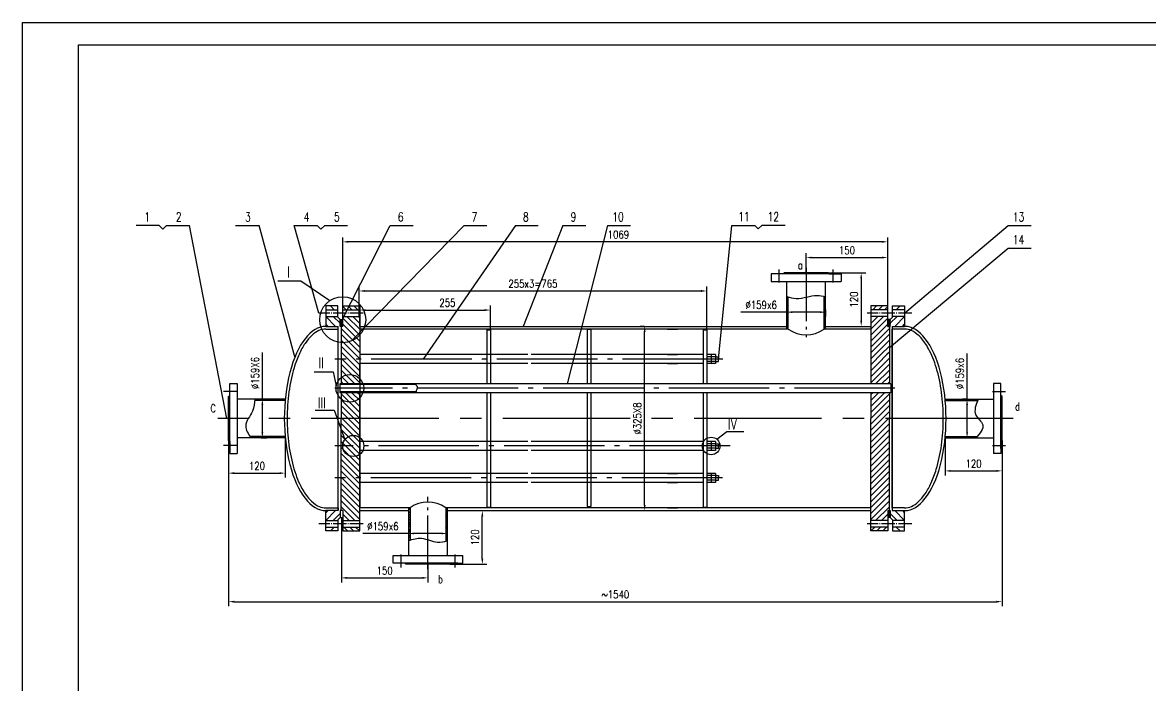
# Model space of a CAD drawing. Extents: x -7284 to 7863, y -3829 to 2899.
# Drawn here: x -7284 to -6779, y -3532 to -3235 of the extents above; entities that cross this region are included whole.
import ezdxf
from ezdxf.enums import TextEntityAlignment as Align

# ---------------------------------------------------------------- set-up
doc = ezdxf.new("R2010")
doc.units = 0
doc.header["$LTSCALE"] = 30
for name, pattern in [('CENTER', [6.25, 5, -0.5, 0.25, -0.5]), ('CENTER-2', [25, 20, -2, 1, -2]), ('CENTER2', [28.575, 19.05, -3.175, 3.175, -3.175]), ('DASHED', [5, 4, -1])]:
    doc.linetypes.add(name, pattern=pattern)
doc.layers.get('DEFPOINTS').update_dxf_attribs({"linetype": 'CONTINUOUS'})
for name, color, linetype in [('1', 1, 'CONTINUOUS'), ('2', 3, 'CENTER'), ('4虚线层', 6, 'DASHED'), ('剖面线', 6, 'CONTINUOUS'), ('细实线', 6, 'CONTINUOUS'), ('轮廓线', 1, 'CONTINUOUS')]:
    doc.layers.add(name, color=color, linetype=linetype)
doc.styles.add('HZ', font='txt', dxfattribs={"width": 0.75, "bigfont": 'hztxt'})
doc.styles.add('TH_GBDIM', font='romans.shx', dxfattribs={"width": 0.8, "bigfont": 'gbcbig.shx'})
doc.dimstyles.new('TH_GBDIM', dxfattribs={"dimtxt": 3.5, "dimasz": 2.5, "dimexe": 2, "dimexo": 0, "dimgap": 1.5, "dimtad": 1, "dimdec": 1, "dimzin": 0, "dimdsep": 46, "dimtxsty": 'TH_GBDIM', "dimcen": 2.5, "dimclrd": 130, "dimclre": 130, "dimclrt": 3, "dimadec": 0, "dimazin": 0, "dimtfac": 0.714286, "dimtdec": 1, "dimtmove": 0, "dimatfit": 3, "dimfxl": 0, "dimtzin": 0, "dimlwd": -1, "dimlwe": -1, "dimarcsym": 0})

# ---------------------------------------------------------------- blocks, each defined once
blk = doc.blocks.new('*D513')
at = {"layer": '4虚线层', "color": 130, "linetype": 'Continuous'}
for p, q in [((-7140.35, -3362.29), (-7140.35, -3331.54)), ((-6898.75, -3333.54), (-7137.85, -3333.54)), ((-6896.25, -3362.29), (-6896.25, -3331.54))]:
    blk.add_line(p, q, dxfattribs=at)
for points in [[(-7137.85, -3333.13), (-7137.85, -3333.96), (-7140.35, -3333.54)], [(-6898.75, -3333.13), (-6898.75, -3333.96), (-6896.25, -3333.54)]]:
    blk.add_solid(points, dxfattribs=at)
at = {"layer": 'DEFPOINTS', "color": 0, "linetype": 'Continuous'}
for p in [(-7140.35, -3333.54), (-7140.35, -3362.29), (-6896.25, -3362.29)]:
    blk.add_point(p, dxfattribs=at)
at = {"layer": '4虚线层', "color": 3, "linetype": 'Continuous', "insert": (-7016.86, -3330.29), "char_height": 3.5, "attachment_point": 5, "style": 'TH_GBDIM'}
blk.add_mtext('1069{}{}', dxfattribs=at)
blk = doc.blocks.new('*D514')
at = {"layer": '4虚线层', "color": 130, "linetype": 'Continuous'}
for p, q in [((-6922.91, -3347.41), (-6906.12, -3347.41)), ((-6908.12, -3349.91), (-6908.12, -3368.91)), ((-6908.37, -3371.41), (-6906.12, -3371.41))]:
    blk.add_line(p, q, dxfattribs=at)
for points in [[(-6908.54, -3349.91), (-6907.71, -3349.91), (-6908.12, -3347.41)], [(-6908.54, -3368.91), (-6907.71, -3368.91), (-6908.12, -3371.41)]]:
    blk.add_solid(points, dxfattribs=at)
at = {"layer": 'DEFPOINTS', "color": 0, "linetype": 'Continuous'}
for p in [(-6922.91, -3347.41), (-6908.37, -3371.41), (-6908.12, -3371.41)]:
    blk.add_point(p, dxfattribs=at)
at = {"layer": '4虚线层', "color": 3, "linetype": 'Continuous', "insert": (-6911.37, -3359.41), "char_height": 3.5, "attachment_point": 5, "rotation": 90, "style": 'TH_GBDIM'}
blk.add_mtext('120{}{}', dxfattribs=at)
blk = doc.blocks.new('*D516')
at = {"layer": '1', "color": 130, "linetype": 'Continuous'}
for p, q in [((-7191.45, -3422.55), (-7191.45, -3439.17)), ((-7166.09, -3421.33), (-7166.09, -3439.17)), ((-7188.95, -3437.17), (-7168.59, -3437.17))]:
    blk.add_line(p, q, dxfattribs=at)
for points in [[(-7188.95, -3436.75), (-7188.95, -3437.59), (-7191.45, -3437.17)], [(-7168.59, -3436.75), (-7168.59, -3437.59), (-7166.09, -3437.17)]]:
    blk.add_solid(points, dxfattribs=at)
at = {"layer": 'DEFPOINTS', "color": 0, "linetype": 'Continuous'}
for p in [(-7191.45, -3422.55), (-7166.09, -3421.33), (-7166.09, -3437.17)]:
    blk.add_point(p, dxfattribs=at)
at = {"layer": '1', "color": 3, "linetype": 'Continuous', "insert": (-7178.77, -3433.92), "char_height": 3.5, "attachment_point": 5, "style": 'TH_GBDIM'}
blk.add_mtext('120{}{}', dxfattribs=at)
blk = doc.blocks.new('*D517')
at = {"layer": '1', "color": 130, "linetype": 'Continuous'}
for p, q in [((-6870.53, -3421.33), (-6870.53, -3438.17)), ((-6845.06, -3422.55), (-6845.06, -3438.17)), ((-6868.03, -3436.17), (-6847.56, -3436.17))]:
    blk.add_line(p, q, dxfattribs=at)
for points in [[(-6868.03, -3435.75), (-6868.03, -3436.58), (-6870.53, -3436.17)], [(-6847.56, -3435.75), (-6847.56, -3436.58), (-6845.06, -3436.17)]]:
    blk.add_solid(points, dxfattribs=at)
at = {"layer": 'DEFPOINTS', "color": 0, "linetype": 'Continuous'}
for p in [(-6870.53, -3421.33), (-6845.06, -3422.55), (-6845.06, -3436.17)]:
    blk.add_point(p, dxfattribs=at)
at = {"layer": '1', "color": 3, "linetype": 'Continuous', "insert": (-6857.79, -3432.92), "char_height": 3.5, "attachment_point": 5, "style": 'TH_GBDIM'}
blk.add_mtext('120{}{}', dxfattribs=at)
blk = doc.blocks.new('*D518')
at = {"layer": '1', "color": 130, "linetype": 'Continuous'}
for p, q in [((-7191.45, -3422.55), (-7191.45, -3496.76)), ((-6845.06, -3422.54), (-6845.06, -3496.76)), ((-7188.95, -3494.76), (-6847.56, -3494.76))]:
    blk.add_line(p, q, dxfattribs=at)
for points in [[(-7188.95, -3494.35), (-7188.95, -3495.18), (-7191.45, -3494.76)], [(-6847.56, -3494.35), (-6847.56, -3495.18), (-6845.06, -3494.76)]]:
    blk.add_solid(points, dxfattribs=at)
at = {"layer": 'DEFPOINTS', "color": 0, "linetype": 'Continuous'}
for p in [(-7191.45, -3422.55), (-6845.06, -3422.54), (-6845.06, -3494.76)]:
    blk.add_point(p, dxfattribs=at)
at = {"layer": '1', "color": 3, "linetype": 'Continuous', "insert": (-7018.25, -3491.51), "char_height": 3.5, "attachment_point": 5, "style": 'TH_GBDIM'}
blk.add_mtext('~1540{}{}', dxfattribs=at)
blk = doc.blocks.new('*D519')
at = {"layer": '4虚线层', "color": 130, "linetype": 'Continuous'}
for p, q in [((-7176.34, -3404.05), (-7176.34, -3383.09)), ((-7176.79, -3404.05), (-7174.34, -3404.05)), ((-7176.34, -3418.84), (-7176.34, -3406.55)), ((-7176.88, -3421.34), (-7174.34, -3421.34))]:
    blk.add_line(p, q, dxfattribs=at)
for points in [[(-7176.75, -3406.55), (-7175.92, -3406.55), (-7176.34, -3404.05)], [(-7176.75, -3418.84), (-7175.92, -3418.84), (-7176.34, -3421.34)]]:
    blk.add_solid(points, dxfattribs=at)
at = {"layer": 'DEFPOINTS', "color": 0, "linetype": 'Continuous'}
for p in [(-7176.79, -3404.05), (-7176.34, -3404.05), (-7176.88, -3421.34)]:
    blk.add_point(p, dxfattribs=at)
at = {"layer": '4虚线层', "color": 3, "linetype": 'Continuous', "insert": (-7179.59, -3392.32), "char_height": 3.5, "attachment_point": 5, "rotation": 90, "style": 'TH_GBDIM'}
blk.add_mtext('%%C159X6{}{}', dxfattribs=at)
blk = doc.blocks.new('*D520')
at = {"layer": '4虚线层', "color": 130, "linetype": 'Continuous'}
for p, q in [((-6941.4, -3364.06), (-6941.4, -3367.04)), ((-6924.12, -3364.06), (-6924.12, -3367.04)), ((-6941.4, -3365.04), (-6961.97, -3365.04)), ((-6926.62, -3365.04), (-6938.9, -3365.04))]:
    blk.add_line(p, q, dxfattribs=at)
for points in [[(-6938.9, -3364.62), (-6938.9, -3365.46), (-6941.4, -3365.04)], [(-6926.62, -3364.62), (-6926.62, -3365.46), (-6924.12, -3365.04)]]:
    blk.add_solid(points, dxfattribs=at)
at = {"layer": 'DEFPOINTS', "color": 0, "linetype": 'Continuous'}
for p in [(-6941.4, -3364.06), (-6924.12, -3364.06), (-6924.12, -3365.04)]:
    blk.add_point(p, dxfattribs=at)
at = {"layer": '4虚线层', "color": 3, "linetype": 'Continuous', "insert": (-6952.93, -3361.79), "char_height": 3.5, "attachment_point": 5, "style": 'TH_GBDIM'}
blk.add_mtext('%%C159x6{}{}', dxfattribs=at)
blk = doc.blocks.new('*D521')
at = {"layer": '4虚线层', "color": 130, "linetype": 'Continuous'}
for p, q in [((-6860.71, -3404.09), (-6860.71, -3383.53)), ((-6860.67, -3404.09), (-6862.71, -3404.09)), ((-6860.71, -3418.84), (-6860.71, -3406.59)), ((-6860.67, -3421.34), (-6862.71, -3421.34))]:
    blk.add_line(p, q, dxfattribs=at)
for points in [[(-6861.12, -3406.59), (-6860.29, -3406.59), (-6860.71, -3404.09)], [(-6861.12, -3418.84), (-6860.29, -3418.84), (-6860.71, -3421.34)]]:
    blk.add_solid(points, dxfattribs=at)
at = {"layer": 'DEFPOINTS', "color": 0, "linetype": 'Continuous'}
for p in [(-6860.71, -3404.09), (-6860.67, -3404.09), (-6860.67, -3421.34)]:
    blk.add_point(p, dxfattribs=at)
at = {"layer": '4虚线层', "color": 3, "linetype": 'Continuous', "insert": (-6863.96, -3392.56), "char_height": 3.5, "attachment_point": 5, "rotation": 90, "style": 'TH_GBDIM'}
blk.add_mtext('%%C159x6{}{}', dxfattribs=at)
blk = doc.blocks.new('*D522')
at = {"layer": '4虚线层', "color": 130, "linetype": 'Continuous'}
for p, q in [((-7110.85, -3464.21), (-7131.41, -3464.21)), ((-7110.85, -3460.77), (-7110.85, -3466.21)), ((-7096.07, -3464.21), (-7108.35, -3464.21)), ((-7093.57, -3460.77), (-7093.57, -3466.21))]:
    blk.add_line(p, q, dxfattribs=at)
for points in [[(-7108.35, -3463.79), (-7108.35, -3464.63), (-7110.85, -3464.21)], [(-7096.07, -3463.79), (-7096.07, -3464.63), (-7093.57, -3464.21)]]:
    blk.add_solid(points, dxfattribs=at)
at = {"layer": 'DEFPOINTS', "color": 0, "linetype": 'Continuous'}
for p in [(-7110.85, -3460.77), (-7093.57, -3460.77), (-7093.57, -3464.21)]:
    blk.add_point(p, dxfattribs=at)
at = {"layer": '4虚线层', "color": 3, "linetype": 'Continuous', "insert": (-7122.38, -3460.96), "char_height": 3.5, "attachment_point": 5, "style": 'TH_GBDIM'}
blk.add_mtext('%%C159x6{}{}', dxfattribs=at)
blk = doc.blocks.new('*D523')
at = {"layer": '4虚线层', "color": 130, "linetype": 'Continuous'}
for p, q in [((-7093.57, -3453.97), (-7075.82, -3453.97)), ((-7077.82, -3475.47), (-7077.82, -3456.47)), ((-7092.35, -3477.97), (-7075.82, -3477.97))]:
    blk.add_line(p, q, dxfattribs=at)
for points in [[(-7078.24, -3456.47), (-7077.4, -3456.47), (-7077.82, -3453.97)], [(-7078.24, -3475.47), (-7077.4, -3475.47), (-7077.82, -3477.97)]]:
    blk.add_solid(points, dxfattribs=at)
at = {"layer": 'DEFPOINTS', "color": 0, "linetype": 'Continuous'}
for p in [(-7093.57, -3453.97), (-7077.82, -3453.97), (-7092.35, -3477.97)]:
    blk.add_point(p, dxfattribs=at)
at = {"layer": '4虚线层', "color": 3, "linetype": 'Continuous', "insert": (-7081.07, -3465.97), "char_height": 3.5, "attachment_point": 5, "rotation": 90, "style": 'TH_GBDIM'}
blk.add_mtext('120{}{}', dxfattribs=at)
blk = doc.blocks.new('*D524')
at = {"layer": '4虚线层', "color": 130, "linetype": 'Continuous'}
for p, q in [((-7140.93, -3457.09), (-7140.93, -3486.1)), ((-7102.21, -3477.97), (-7102.21, -3486.1)), ((-7138.43, -3484.1), (-7104.71, -3484.1))]:
    blk.add_line(p, q, dxfattribs=at)
for points in [[(-7138.43, -3483.69), (-7138.43, -3484.52), (-7140.93, -3484.1)], [(-7104.71, -3483.69), (-7104.71, -3484.52), (-7102.21, -3484.1)]]:
    blk.add_solid(points, dxfattribs=at)
at = {"layer": 'DEFPOINTS', "color": 0, "linetype": 'Continuous'}
for p in [(-7140.93, -3457.09), (-7102.21, -3477.97), (-7102.21, -3484.1)]:
    blk.add_point(p, dxfattribs=at)
at = {"layer": '4虚线层', "color": 3, "linetype": 'Continuous', "insert": (-7121.57, -3480.85), "char_height": 3.5, "attachment_point": 5, "style": 'TH_GBDIM'}
blk.add_mtext('150{}{}', dxfattribs=at)
blk = doc.blocks.new('*D525')
at = {"layer": '4虚线层', "color": 130, "linetype": 'Continuous'}
for p, q in [((-6932.76, -3347.41), (-6932.76, -3338.59)), ((-6896.25, -3362.5), (-6896.25, -3338.59)), ((-6930.26, -3340.59), (-6898.75, -3340.59))]:
    blk.add_line(p, q, dxfattribs=at)
for points in [[(-6930.26, -3340.18), (-6930.26, -3341.01), (-6932.76, -3340.59)], [(-6898.75, -3340.18), (-6898.75, -3341.01), (-6896.25, -3340.59)]]:
    blk.add_solid(points, dxfattribs=at)
at = {"layer": 'DEFPOINTS', "color": 0, "linetype": 'Continuous'}
for p in [(-6896.25, -3340.59), (-6932.76, -3347.41), (-6896.25, -3362.5)]:
    blk.add_point(p, dxfattribs=at)
at = {"layer": '4虚线层', "color": 3, "linetype": 'Continuous', "insert": (-6914.51, -3337.34), "char_height": 3.5, "attachment_point": 5, "style": 'TH_GBDIM'}
blk.add_mtext('150{}{}', dxfattribs=at)
blk = doc.blocks.new('*D537')
at = {"layer": '4虚线层', "color": 130, "linetype": 'Continuous'}
for p, q in [((-7132.75, -3371.41), (-7132.75, -3362.1)), ((-7130.25, -3364.1), (-7076.71, -3364.1)), ((-7074.21, -3372.92), (-7074.21, -3362.1))]:
    blk.add_line(p, q, dxfattribs=at)
for points in [[(-7130.25, -3363.69), (-7130.25, -3364.52), (-7132.75, -3364.1)], [(-7076.71, -3363.69), (-7076.71, -3364.52), (-7074.21, -3364.1)]]:
    blk.add_solid(points, dxfattribs=at)
at = {"layer": 'DEFPOINTS', "color": 0, "linetype": 'Continuous'}
for p in [(-7074.21, -3364.1), (-7132.75, -3371.41), (-7074.21, -3372.92)]:
    blk.add_point(p, dxfattribs=at)
at = {"layer": '4虚线层', "color": 3, "linetype": 'Continuous', "insert": (-7093.46, -3360.85), "char_height": 3.5, "attachment_point": 5, "style": 'TH_GBDIM'}
blk.add_mtext('255{}{}', dxfattribs=at)
blk = doc.blocks.new('*D539')
at = {"layer": 'DEFPOINTS', "color": 0, "linetype": 'Continuous'}
for p in [(-7005.11, -3371.41), (-7005.11, -3371.41), (-7005.11, -3453.97)]:
    blk.add_point(p, dxfattribs=at)
at = {"layer": '剖面线', "color": 130, "linetype": 'Continuous'}
for p, q in [((-7005.11, -3371.41), (-7007.11, -3371.41)), ((-7005.11, -3451.47), (-7005.11, -3373.91)), ((-7005.11, -3453.97), (-7003.11, -3453.97))]:
    blk.add_line(p, q, dxfattribs=at)
for points in [[(-7005.53, -3373.91), (-7004.7, -3373.91), (-7005.11, -3371.41)], [(-7005.53, -3451.47), (-7004.7, -3451.47), (-7005.11, -3453.97)]]:
    blk.add_solid(points, dxfattribs=at)
at = {"layer": '剖面线', "color": 3, "linetype": 'Continuous', "insert": (-7008.36, -3412.69), "char_height": 3.5, "attachment_point": 5, "rotation": 90, "style": 'TH_GBDIM'}
blk.add_mtext('%%C325X8{}{}', dxfattribs=at)
blk = doc.blocks.new('*D566')
at = {"layer": 'DEFPOINTS', "color": 0, "linetype": 'Continuous'}
for p in [(-6977.32, -3355.56), (-7133.01, -3367.23), (-6977.32, -3372.92)]:
    blk.add_point(p, dxfattribs=at)
at = {"layer": '细实线', "color": 130, "linetype": 'Continuous'}
for p, q in [((-7133.01, -3367.23), (-7133.01, -3353.56)), ((-6977.32, -3372.92), (-6977.32, -3353.56)), ((-7130.51, -3355.56), (-6979.82, -3355.56))]:
    blk.add_line(p, q, dxfattribs=at)
for points in [[(-7130.51, -3355.14), (-7130.51, -3355.97), (-7133.01, -3355.56)], [(-6979.82, -3355.14), (-6979.82, -3355.97), (-6977.32, -3355.56)]]:
    blk.add_solid(points, dxfattribs=at)
at = {"layer": '细实线', "color": 3, "linetype": 'Continuous', "insert": (-7055.16, -3352.31), "char_height": 3.5, "attachment_point": 5, "style": 'TH_GBDIM'}
blk.add_mtext('255x3=765', dxfattribs=at)

msp = doc.modelspace()

# ---------------------------------------------------------------- linework, layer by layer
at = {"layer": '1', "color": 4}
for p, q in [((-7283.748, -3829.294), (-7283.748, -3235.294)), ((-7283.748, -3235.294), (-6442.748, -3235.294))]:
    msp.add_line(p, q, dxfattribs=at)
at = {"layer": '1', "color": 2}
for p, q in [((-7230.681, -3326.293), (-7232.803, -3326.293)), ((-7222.588, -3326.293), (-7230.681, -3326.293)), ((-7222.588, -3326.293), (-7220.961, -3327.92)), ((-7220.961, -3327.92), (-7219.264, -3326.223)), ((-7219.264, -3326.223), (-7208.979, -3326.223)), ((-7192.213, -3412.686), (-7208.979, -3326.223)), ((-7188.339, -3326.293), (-7177.798, -3326.223)), ((-7162.04, -3326.293), (-7151.756, -3326.293)), ((-7151.109, -3365.485), (-7162.04, -3326.293)), ((-7151.756, -3326.293), (-7150.128, -3327.92)), ((-7150.128, -3327.92), (-7148.431, -3326.223)), ((-7148.431, -3326.223), (-7138.147, -3326.223)), ((-7140.922, -3369.077), (-7119.069, -3326.153)), ((-7135.983, -3377.459), (-7086.012, -3326.153)), ((-7119.069, -3326.153), (-7108.784, -3326.153)), ((-7063.022, -3326.153), (-7104.322, -3386.084)), ((-7086.012, -3326.153), (-7075.727, -3326.153)), ((-7063.022, -3326.153), (-7052.737, -3326.153)), ((-7041.699, -3326.153), (-7059.51, -3371.406)), ((-7041.699, -3326.153), (-7031.414, -3326.153)), ((-7021.74, -3326.153), (-7039.785, -3397.147)), ((-7021.74, -3326.153), (-7011.455, -3326.153)), ((-6971.969, -3386.084), (-6966.114, -3326.153)), ((-6966.114, -3326.153), (-6955.829, -3326.153)), ((-6955.829, -3326.153), (-6954.202, -3327.781)), ((-6954.202, -3327.781), (-6952.505, -3326.084)), ((-6952.505, -3326.084), (-6942.22, -3326.084)), ((-6888.692, -3365.485), (-6842.326, -3326.153)), ((-6842.326, -3326.153), (-6832.041, -3326.153)), ((-6895.494, -3380.89), (-6842.326, -3336.304)), ((-6842.326, -3336.304), (-6832.041, -3336.304)), ((-7169.357, -3351.039), (-7159.101, -3351.039)), ((-7159.101, -3351.039), (-7146.074, -3359.861)), ((-7147.909, -3363.651), (-7147.551, -3364.01)), ((-7144.156, -3364.01), (-7145.88, -3362.286)), ((-7140.353, -3362.499), (-7138.842, -3364.01)), ((-7136.228, -3364.01), (-7137.952, -3362.286)), ((-7135.338, -3362.286), (-7133.614, -3364.01)), ((-6901.263, -3362.286), (-6902.987, -3364.01)), ((-6900.373, -3364.01), (-6898.649, -3362.286)), ((-6896.248, -3362.499), (-6897.759, -3364.01)), ((-6892.445, -3364.01), (-6890.721, -3362.286)), ((-6888.692, -3363.651), (-6889.05, -3364.01)), ((-7143.546, -3371.406), (-7147.909, -3367.045)), ((-7144.599, -3366.961), (-7141.509, -3370.05)), ((-7140.828, -3368.286), (-7141.509, -3368.967)), ((-7141.509, -3368.49), (-7140.336, -3369.663)), ((-7140.353, -3368.508), (-7141.509, -3369.663)), ((-7141.509, -3369.285), (-7140.336, -3370.458)), ((-7140.353, -3369.302), (-7141.509, -3370.458)), ((-7141.017, -3368.286), (-7140.336, -3368.967)), ((-7140.353, -3367.725), (-7132.749, -3375.327)), ((-7132.749, -3372.714), (-7138.503, -3366.962)), ((-7135.888, -3366.962), (-7132.749, -3370.101)), ((-7133.274, -3366.963), (-7132.749, -3367.488)), ((-6903.852, -3372.714), (-6898.098, -3366.962)), ((-6900.713, -3366.962), (-6903.852, -3370.101)), ((-6896.248, -3367.725), (-6903.852, -3375.327)), ((-6892.002, -3366.961), (-6895.092, -3370.05)), ((-6893.055, -3371.406), (-6888.692, -3367.045)), ((-7146.941, -3371.406), (-7147.909, -3370.439)), ((-7141.509, -3369.98), (-7140.336, -3371.153)), ((-7140.353, -3369.998), (-7141.509, -3371.153)), ((-7141.509, -3370.627), (-7140.729, -3371.406)), ((-7140.353, -3370.644), (-7141.116, -3371.406)), ((-7141.107, -3372.336), (-7132.749, -3380.692)), ((-7140.353, -3370.407), (-7132.749, -3378.009)), ((-6896.248, -3370.407), (-6903.852, -3378.009)), ((-6896.248, -3370.407), (-6903.852, -3378.009)), ((-6895.494, -3372.336), (-6903.852, -3380.692)), ((-6889.66, -3371.406), (-6888.692, -3370.439)), ((-7141.107, -3374.949), (-7132.749, -3383.305)), ((-7141.107, -3377.631), (-7132.749, -3385.987)), ((-6895.494, -3374.949), (-6903.852, -3383.305)), ((-6895.494, -3377.631), (-6903.852, -3385.987)), ((-7141.107, -3380.313), (-7137.336, -3384.084)), ((-7141.107, -3382.996), (-7140.019, -3384.084)), ((-7140.019, -3384.084), (-7136.017, -3388.084)), ((-7137.336, -3384.084), (-7133.334, -3388.084)), ((-6899.266, -3384.084), (-6903.267, -3388.084)), ((-6896.582, -3384.084), (-6900.584, -3388.084)), ((-6895.494, -3380.313), (-6899.266, -3384.084)), ((-6895.494, -3382.996), (-6896.582, -3384.084)), ((-7141.107, -3385.678), (-7132.749, -3394.034)), ((-7141.107, -3388.291), (-7132.749, -3396.647)), ((-7138.701, -3388.084), (-7132.749, -3394.034)), ((-7136.017, -3388.084), (-7132.749, -3391.352)), ((-7133.334, -3388.084), (-7132.749, -3388.669)), ((-6895.494, -3385.678), (-6903.852, -3394.034)), ((-6900.584, -3388.084), (-6903.852, -3391.352)), ((-6903.267, -3388.084), (-6903.852, -3388.669)), ((-6895.494, -3388.291), (-6903.852, -3396.647)), ((-7153.195, -3391.711), (-7144.685, -3391.711)), ((-7144.685, -3391.711), (-7143.244, -3398.03)), ((-7141.107, -3390.973), (-7134.932, -3397.147)), ((-7141.107, -3393.656), (-7137.615, -3397.147)), ((-6895.494, -3390.973), (-6901.669, -3397.147)), ((-6895.494, -3393.656), (-6898.986, -3397.147)), ((-6896.248, -3394.41), (-6898.986, -3397.147)), ((-7141.107, -3396.269), (-7140.229, -3397.147)), ((-6895.494, -3396.269), (-6896.372, -3397.147)), ((-7141.107, -3401.633), (-7132.749, -3409.989)), ((-7141.107, -3404.316), (-7132.749, -3412.672)), ((-7138.911, -3401.147), (-7132.749, -3407.307)), ((-7136.228, -3401.147), (-7132.749, -3404.625)), ((-7133.614, -3401.147), (-7132.749, -3402.012)), ((-6897.69, -3401.147), (-6903.852, -3407.307)), ((-6902.987, -3401.147), (-6903.852, -3402.012)), ((-6900.373, -3401.147), (-6903.852, -3404.625)), ((-6902.987, -3401.147), (-6903.852, -3402.012)), ((-6895.494, -3401.633), (-6903.852, -3409.989)), ((-6895.494, -3404.316), (-6903.852, -3412.672)), ((-7152.629, -3408.939), (-7144.119, -3408.939)), ((-7144.119, -3408.939), (-7139.33, -3422.048)), ((-7141.107, -3406.929), (-7132.749, -3415.285)), ((-7141.107, -3409.611), (-7132.749, -3417.967)), ((-6895.494, -3406.929), (-6903.852, -3415.285)), ((-6895.494, -3409.611), (-6903.852, -3417.967)), ((-7141.107, -3412.293), (-7132.749, -3420.649)), ((-7141.107, -3414.976), (-7132.749, -3423.332)), ((-6895.494, -3412.293), (-6903.852, -3420.649)), ((-6895.494, -3414.976), (-6903.852, -3423.332)), ((-7141.107, -3417.658), (-7132.749, -3426.014)), ((-6972.754, -3422.011), (-6968.273, -3418.481)), ((-6968.273, -3418.481), (-6960.74, -3418.481)), ((-6895.494, -3417.658), (-6903.852, -3426.014)), ((-7141.107, -3420.271), (-7132.749, -3428.627)), ((-7141.107, -3422.953), (-7132.749, -3431.309)), ((-6895.494, -3420.271), (-6903.852, -3428.627)), ((-6895.494, -3422.953), (-6903.852, -3431.309)), ((-7141.107, -3425.636), (-7132.749, -3433.992)), ((-7141.107, -3428.318), (-7132.749, -3436.674)), ((-6895.494, -3425.636), (-6903.852, -3433.992)), ((-6895.494, -3428.318), (-6903.852, -3436.674)), ((-7141.107, -3431), (-7132.749, -3439.356)), ((-7141.107, -3433.613), (-7132.749, -3441.969)), ((-6895.494, -3431), (-6903.852, -3439.356)), ((-6895.494, -3433.613), (-6903.852, -3441.969)), ((-7141.107, -3436.296), (-7132.749, -3444.652)), ((-7141.107, -3438.978), (-7132.749, -3447.334)), ((-6895.494, -3436.296), (-6903.852, -3444.652)), ((-6895.494, -3438.978), (-6903.852, -3447.334)), ((-7141.107, -3441.66), (-7132.749, -3450.016)), ((-7141.107, -3444.273), (-7132.749, -3452.629)), ((-6895.494, -3441.66), (-6903.852, -3450.016)), ((-6895.494, -3444.273), (-6903.852, -3452.629)), ((-7141.107, -3446.955), (-7132.749, -3455.312)), ((-7141.107, -3449.569), (-7132.749, -3457.925)), ((-6895.494, -3446.955), (-6903.852, -3455.312)), ((-6895.494, -3449.569), (-6903.852, -3457.925)), ((-7146.941, -3453.966), (-7147.909, -3454.934)), ((-7143.546, -3453.966), (-7147.909, -3458.328)), ((-7144.599, -3458.412), (-7141.509, -3455.323)), ((-7141.107, -3452.251), (-7134.946, -3458.41)), ((-6895.494, -3452.251), (-6901.655, -3458.41)), ((-6892.002, -3458.412), (-6895.092, -3455.323)), ((-6893.055, -3453.966), (-6888.692, -3458.328)), ((-6889.66, -3453.966), (-6888.692, -3454.934)), ((-7140.353, -3455.588), (-7137.53, -3458.411)), ((-7140.353, -3458.202), (-7140.144, -3458.411)), ((-6896.248, -3455.588), (-6899.071, -3458.411)), ((-7147.909, -3461.721), (-7147.551, -3461.363)), ((-7144.156, -3461.363), (-7145.88, -3463.086)), ((-7139.874, -3461.363), (-7138.15, -3463.086)), ((-7137.191, -3461.363), (-7135.467, -3463.086)), ((-7134.577, -3461.363), (-7132.853, -3463.086)), ((-6902.024, -3461.363), (-6903.748, -3463.086)), ((-6899.41, -3461.363), (-6901.134, -3463.086)), ((-6896.727, -3461.363), (-6898.451, -3463.086)), ((-6892.445, -3461.363), (-6890.721, -3463.086)), ((-6888.692, -3461.721), (-6889.05, -3461.363))]:
    msp.add_line(p, q, dxfattribs=at)
at = {"layer": '1', "color": 2, "linetype": 'Continuous'}
msp.add_line((-7161.755, -3385.132), (-7177.798, -3326.223), dxfattribs=at)
at = {"layer": '1', "color": 3, "linetype": 'CENTER2', "ltscale": 0.1}
for p, q in [((-6944.868, -3351.728), (-6944.868, -3345.888)), ((-6920.66, -3351.728), (-6920.66, -3345.888)), ((-7187.891, -3400.588), (-7193.731, -3400.587)), ((-6849.261, -3400.588), (-6843.421, -3400.587)), ((-6840.109, -3412.686), (-7196.242, -3412.686)), ((-7187.891, -3424.795), (-7193.731, -3424.796)), ((-6849.261, -3424.795), (-6843.421, -3424.796)), ((-7114.314, -3473.644), (-7114.314, -3479.484)), ((-7090.106, -3473.644), (-7090.106, -3479.484))]:
    msp.add_line(p, q, dxfattribs=at)
at = {"layer": '1', "color": 3, "linetype": 'CENTER-2', "ltscale": 0.04}
for p, q in [((-6932.764, -3345.155), (-6932.761, -3376.2)), ((-7102.21, -3480.218), (-7102.207, -3447.773))]:
    msp.add_line(p, q, dxfattribs=at)
at = {"layer": '1'}
for p, q in [((-6941.032, -3358.12), (-6941.401, -3358.49)), ((-6940.761, -3358.791), (-6941.401, -3359.432)), ((-6924.121, -3358.076), (-6924.761, -3358.717)), ((-6924.761, -3358.723), (-6924.121, -3358.082)), ((-6924.761, -3359.718), (-6924.121, -3359.077)), ((-6941.401, -3360.374), (-6940.761, -3359.733)), ((-6940.761, -3360.865), (-6941.401, -3361.506)), ((-6940.761, -3361.807), (-6941.401, -3362.448)), ((-6941.401, -3363.39), (-6940.761, -3362.749)), ((-6940.761, -3363.423), (-6941.401, -3364.064)), ((-6924.121, -3360.21), (-6924.761, -3360.85)), ((-6924.121, -3361.348), (-6924.761, -3361.989)), ((-6924.761, -3363.233), (-6924.121, -3362.592)), ((-6924.121, -3363.456), (-6924.761, -3364.097)), ((-6940.761, -3364.556), (-6941.401, -3365.197)), ((-6940.761, -3365.688), (-6941.401, -3366.329)), ((-6941.401, -3367.959), (-6940.761, -3367.318)), ((-6940.761, -3368.339), (-6941.401, -3368.98)), ((-6924.121, -3364.589), (-6924.761, -3365.23)), ((-6924.121, -3365.721), (-6924.761, -3366.362)), ((-6924.761, -3367.494), (-6924.121, -3366.853)), ((-6924.121, -3368.064), (-6924.761, -3368.704)), ((-6924.761, -3369.837), (-6924.121, -3369.196)), ((-6895.567, -3368.286), (-6896.248, -3368.967)), ((-6896.248, -3368.49), (-6895.075, -3369.663)), ((-6895.092, -3368.508), (-6896.248, -3369.663)), ((-6896.248, -3369.285), (-6895.075, -3370.458)), ((-6895.092, -3369.302), (-6896.248, -3370.458)), ((-6895.756, -3368.286), (-6895.075, -3368.967)), ((-6941.401, -3370.302), (-6940.761, -3369.661)), ((-6941.401, -3371.513), (-6940.761, -3370.872)), ((-6940.761, -3372.004), (-6941.401, -3372.645)), ((-6924.761, -3371.047), (-6924.121, -3370.406)), ((-6924.121, -3371.539), (-6924.761, -3372.179)), ((-6896.248, -3369.98), (-6895.075, -3371.153)), ((-6895.092, -3369.998), (-6896.248, -3371.153)), ((-6896.248, -3370.627), (-6895.468, -3371.406)), ((-6895.092, -3370.644), (-6895.854, -3371.406)), ((-7110.207, -3453.677), (-7110.847, -3453.036)), ((-7110.847, -3454.168), (-7110.207, -3454.809)), ((-7110.847, -3455.379), (-7110.207, -3456.02)), ((-7093.567, -3453.834), (-7094.207, -3453.193)), ((-7094.207, -3454.326), (-7093.567, -3454.966)), ((-6895.567, -3453.966), (-6896.248, -3454.647)), ((-6896.248, -3454.17), (-6895.075, -3455.343)), ((-6895.092, -3454.188), (-6896.248, -3455.343)), ((-6896.248, -3454.965), (-6895.075, -3456.138)), ((-6895.092, -3454.982), (-6896.248, -3456.138)), ((-6895.756, -3453.966), (-6895.075, -3454.647)), ((-7110.207, -3457.342), (-7110.847, -3456.701)), ((-7110.207, -3458.396), (-7110.847, -3457.755)), ((-7110.847, -3458.887), (-7110.207, -3459.528)), ((-7110.207, -3460.47), (-7110.847, -3459.829)), ((-7094.207, -3455.536), (-7093.567, -3456.177)), ((-7093.567, -3457.309), (-7094.207, -3456.668)), ((-7093.567, -3458.553), (-7094.207, -3457.912)), ((-7094.207, -3459.044), (-7093.567, -3459.685)), ((-7093.567, -3460.929), (-7094.207, -3460.288)), ((-6896.248, -3458.202), (-6896.457, -3458.411)), ((-6896.248, -3455.66), (-6895.075, -3456.833)), ((-6895.092, -3455.678), (-6896.248, -3456.833)), ((-6896.248, -3456.307), (-6895.468, -3457.086)), ((-6895.092, -3456.324), (-6895.854, -3457.086)), ((-7110.207, -3461.412), (-7110.847, -3460.772)), ((-7110.847, -3461.904), (-7110.207, -3462.545)), ((-7110.207, -3463.487), (-7110.847, -3462.846)), ((-7110.207, -3464.429), (-7110.847, -3463.788)), ((-7110.207, -3465.371), (-7110.847, -3464.73)), ((-7093.567, -3462.068), (-7094.207, -3461.427)), ((-7094.207, -3462.559), (-7093.567, -3463.2)), ((-7094.207, -3463.554), (-7093.567, -3464.195)), ((-7093.567, -3464.202), (-7094.207, -3463.561)), ((-7094.207, -3464.626), (-7093.567, -3465.267)), ((-7110.207, -3466.313), (-7110.847, -3465.672)), ((-7110.478, -3467.252), (-7110.847, -3466.883)), ((-7094.207, -3465.621), (-7093.567, -3466.262)), ((-7094.207, -3466.616), (-7093.567, -3467.257))]:
    msp.add_line(p, q, dxfattribs=at)
at = {"layer": '1', "color": 1}
for p, q in [((-7147.909, -3364.01), (-7142.469, -3364.01)), ((-7140.353, -3364.01), (-7132.749, -3364.01)), ((-7132.749, -3362.286), (-7132.749, -3388.084)), ((-7132.711, -3363.921), (-7132.711, -3452.45)), ((-7132.711, -3363.921), (-7132.711, -3452.45)), ((-6903.852, -3362.286), (-6903.852, -3384.084)), ((-6902.271, -3362.286), (-6903.852, -3362.286)), ((-6896.248, -3364.01), (-6903.852, -3364.01)), ((-6888.692, -3364.01), (-6894.132, -3364.01)), ((-7147.909, -3366.96), (-7142.469, -3366.961)), ((-7141.509, -3368.286), (-7140.353, -3368.286)), ((-7140.353, -3366.962), (-7132.749, -3366.963)), ((-6896.248, -3366.962), (-6903.852, -3366.963)), ((-6895.092, -3368.286), (-6896.248, -3368.286)), ((-6888.692, -3366.96), (-6894.132, -3366.961)), ((-7141.107, -3371.406), (-7141.509, -3371.406)), ((-7141.107, -3371.406), (-7141.107, -3384.084)), ((-7140.353, -3371.406), (-7141.107, -3371.406)), ((-7075.811, -3372.922), (-7075.811, -3384.084)), ((-7075.811, -3372.922), (-7074.208, -3372.922)), ((-7074.208, -3372.922), (-7074.208, -3384.084)), ((-7030.801, -3372.645), (-7030.801, -3383.807)), ((-7030.801, -3372.645), (-7029.198, -3372.645)), ((-7029.198, -3372.645), (-7029.198, -3383.807)), ((-6994.811, -3371.406), (-6990.407, -3371.406)), ((-6994.811, -3372.645), (-6990.407, -3372.645)), ((-6978.92, -3372.922), (-6978.92, -3384.084)), ((-6978.92, -3372.922), (-6977.317, -3372.922)), ((-6978.92, -3372.922), (-6978.92, -3397.147)), ((-6977.317, -3372.922), (-6977.317, -3388.084)), ((-6896.248, -3371.406), (-6895.494, -3371.406)), ((-6895.494, -3371.406), (-6895.494, -3384.084)), ((-6895.494, -3371.406), (-6895.092, -3371.406)), ((-6894.259, -3452.686), (-6894.259, -3372.686)), ((-7141.107, -3384.084), (-7141.107, -3388.084)), ((-7075.811, -3384.084), (-7075.811, -3388.084)), ((-7074.208, -3384.084), (-7074.208, -3388.084)), ((-7030.801, -3383.807), (-7030.801, -3387.807)), ((-7029.198, -3383.807), (-7029.198, -3387.807)), ((-6994.811, -3384.084), (-6990.407, -3384.084)), ((-6978.92, -3384.084), (-6978.92, -3388.084)), ((-6973.333, -3384.084), (-6977.317, -3384.084)), ((-6975.325, -3384.084), (-6975.325, -3388.084)), ((-6973.333, -3384.084), (-6973.333, -3386.084)), ((-6903.852, -3384.084), (-6903.852, -3388.084)), ((-6895.494, -3384.084), (-6895.494, -3388.084)), ((-7141.107, -3388.084), (-7141.107, -3397.147)), ((-7141.107, -3388.084), (-7141.107, -3388.084)), ((-7132.749, -3397.147), (-7132.749, -3388.084)), ((-7075.811, -3388.084), (-7075.811, -3397.147)), ((-7074.208, -3388.084), (-7074.208, -3397.147)), ((-7030.801, -3387.807), (-7030.801, -3396.87)), ((-7029.198, -3387.807), (-7029.198, -3396.87)), ((-6994.811, -3388.084), (-6990.407, -3388.084)), ((-6978.92, -3388.084), (-6978.92, -3397.147)), ((-6973.333, -3385.084), (-6977.317, -3385.084)), ((-6973.333, -3387.084), (-6977.317, -3387.084)), ((-6977.317, -3388.084), (-6977.317, -3397.147)), ((-6973.333, -3388.084), (-6977.317, -3388.084)), ((-6973.333, -3385.084), (-6971.969, -3385.084)), ((-6973.333, -3386.084), (-6973.333, -3388.084)), ((-6973.333, -3387.084), (-6971.969, -3387.084)), ((-6971.969, -3385.084), (-6971.969, -3386.084)), ((-6971.969, -3387.084), (-6971.969, -3386.084)), ((-6903.852, -3388.084), (-6903.852, -3397.147)), ((-6895.494, -3388.084), (-6895.494, -3397.147)), ((-7141.705, -3397.147), (-7141.705, -3401.147)), ((-6894.859, -3397.147), (-6894.859, -3401.147)), ((-7141.107, -3401.147), (-7141.107, -3412.686)), ((-7132.749, -3463.086), (-7132.749, -3401.147)), ((-7132.711, -3401.147), (-7132.711, -3452.45)), ((-7075.811, -3401.147), (-7075.811, -3452.45)), ((-7074.208, -3401.147), (-7074.208, -3452.45)), ((-7030.801, -3400.87), (-7030.801, -3452.173)), ((-7029.198, -3400.87), (-7029.198, -3452.173)), ((-6978.92, -3401.147), (-6978.92, -3452.45)), ((-6977.317, -3401.147), (-6977.317, -3452.45)), ((-6903.852, -3401.147), (-6903.852, -3412.686)), ((-6895.494, -3401.147), (-6895.494, -3412.686)), ((-7141.107, -3453.966), (-7141.107, -3412.686)), ((-6903.852, -3463.086), (-6903.852, -3412.686)), ((-6895.494, -3453.966), (-6895.494, -3412.686)), ((-6973.333, -3423.991), (-6977.317, -3423.991)), ((-6975.325, -3422.991), (-6975.325, -3426.991)), ((-6973.333, -3422.991), (-6973.333, -3424.991)), ((-6973.333, -3423.991), (-6971.969, -3423.991)), ((-6973.333, -3424.991), (-6973.333, -3426.991)), ((-6971.969, -3423.991), (-6971.969, -3424.991)), ((-6971.969, -3425.991), (-6971.969, -3424.991)), ((-6973.333, -3425.991), (-6977.317, -3425.991)), ((-6973.333, -3425.991), (-6971.969, -3425.991)), ((-6994.811, -3437.3), (-6990.407, -3437.3)), ((-6973.333, -3438.3), (-6977.317, -3438.3)), ((-6975.325, -3437.3), (-6975.325, -3441.3)), ((-6973.333, -3437.3), (-6973.333, -3439.3)), ((-6973.333, -3438.3), (-6971.969, -3438.3)), ((-6973.333, -3439.3), (-6973.333, -3441.3)), ((-6971.969, -3438.3), (-6971.969, -3439.3)), ((-6971.969, -3440.3), (-6971.969, -3439.3)), ((-6994.811, -3441.3), (-6990.407, -3441.3)), ((-6973.333, -3440.3), (-6977.317, -3440.3)), ((-6973.333, -3440.3), (-6971.969, -3440.3)), ((-7141.107, -3453.966), (-7141.509, -3453.966)), ((-7140.353, -3453.966), (-7141.107, -3453.966)), ((-7075.811, -3452.45), (-7074.208, -3452.45)), ((-7030.801, -3452.173), (-7029.198, -3452.173)), ((-6994.811, -3452.728), (-6990.407, -3452.728)), ((-6994.811, -3453.966), (-6990.407, -3453.966)), ((-6978.92, -3452.45), (-6977.317, -3452.45)), ((-6896.248, -3453.966), (-6895.494, -3453.966)), ((-6895.494, -3453.966), (-6895.092, -3453.966)), ((-7147.909, -3458.412), (-7142.469, -3458.412)), ((-7141.509, -3457.086), (-7140.353, -3457.086)), ((-7140.353, -3458.411), (-7132.749, -3458.41)), ((-6896.248, -3458.411), (-6903.852, -3458.41)), ((-6895.092, -3457.086), (-6896.248, -3457.086)), ((-6888.692, -3458.412), (-6894.132, -3458.412)), ((-7147.909, -3461.363), (-7142.469, -3461.363)), ((-7140.353, -3461.363), (-7132.749, -3461.363)), ((-7134.33, -3463.086), (-7132.749, -3463.086)), ((-6896.248, -3461.363), (-6903.852, -3461.363)), ((-6902.271, -3463.086), (-6903.852, -3463.086)), ((-6888.692, -3461.363), (-6894.132, -3461.363))]:
    msp.add_line(p, q, dxfattribs=at)
at = {"layer": '1', "color": 3, "linetype": 'CENTER-2', "ltscale": 0.01}
for p, q in [((-7131.13, -3365.485), (-7151.109, -3365.485)), ((-6885.492, -3365.485), (-6905.471, -3365.485)), ((-7131.13, -3459.888), (-7151.109, -3459.888)), ((-6885.492, -3459.888), (-6905.471, -3459.888))]:
    msp.add_line(p, q, dxfattribs=at)
at = {"layer": '1', "color": 3, "linetype": 'CENTER', "ltscale": 0.3}
for p, q in [((-6970.051, -3386.084), (-7143.923, -3386.084)), ((-6893.026, -3399.147), (-7143.923, -3399.147)), ((-6966.852, -3424.991), (-7143.923, -3424.991)), ((-6970.3, -3439.3), (-7143.923, -3439.3))]:
    msp.add_line(p, q, dxfattribs=at)
at = {"layer": '1', "color": 2}
for centre, radius in [((-7140.353, -3368.424), 10.299), ((-6975.325, -3424.991), 3.936)]:
    msp.add_circle(centre, radius, dxfattribs=at)
at = {"layer": '1'}
for centre, radius in [((-7137.154, -3399.147), 6.192), ((-7135.614, -3424.991), 4.74)]:
    msp.add_circle(centre, radius, dxfattribs=at)
at = {"layer": '1', "color": 2, "linetype": 'Continuous'}
for points in [[(-6941.401, -3357.992), (-6937.212, -3358.897), (-6927.919, -3357.55), (-6924.121, -3358.076)], [(-7179.761, -3404.055), (-7180.802, -3409.374), (-7183.814, -3416.033), (-7181.483, -3421.335)], [(-6855.716, -3404.055), (-6856.757, -3411.146), (-6853.699, -3415.477), (-6856.631, -3421.335)], [(-7110.847, -3467.37), (-7105.05, -3466.346), (-7097.849, -3468.081), (-7093.567, -3467.496)]]:
    msp.add_spline(points, degree=3, dxfattribs=at)
at = {"layer": '1', "color": 2}
msp.add_open_spline([(-7107.971, -3397.147), (-7107.42, -3397.714), (-7106.462, -3398.699), (-7107.638, -3400.195), (-7107.469, -3400.887), (-7107.313, -3401.147)], degree=3, knots=[0, 0, 0, 0, 2.5506456, 4.4357334, 5.6750474, 5.6750474, 5.6750474, 5.6750474], dxfattribs=at)
at = {"layer": '2'}
for p, q in [((-6896.831, -3362.286), (-6902.271, -3362.286)), ((-7142.342, -3372.686), (-7142.342, -3371.406)), ((-7142.342, -3452.686), (-7142.342, -3453.966)), ((-7139.77, -3463.086), (-7134.33, -3463.086)), ((-6896.831, -3463.086), (-6902.271, -3463.086))]:
    msp.add_line(p, q, dxfattribs=at)
at = {"layer": '轮廓线'}
for p, q in [((-7258.748, -3819.294), (-7258.748, -3245.294)), ((-7258.748, -3245.294), (-6452.748, -3245.294)), ((-6943.102, -3347.886), (-6948.382, -3347.886)), ((-6948.382, -3347.886), (-6948.382, -3351.246)), ((-6942.622, -3347.406), (-6943.102, -3347.886)), ((-6919.321, -3347.886), (-6943.102, -3347.886)), ((-6922.905, -3347.406), (-6942.622, -3347.406)), ((-6922.905, -3347.406), (-6922.425, -3347.886)), ((-6922.425, -3347.886), (-6917.145, -3347.886)), ((-6917.145, -3347.886), (-6917.145, -3351.246)), ((-6948.382, -3351.246), (-6917.145, -3351.246)), ((-6941.401, -3372.645), (-6941.401, -3351.246)), ((-6924.121, -3372.645), (-6924.121, -3351.246)), ((-6940.761, -3372.645), (-6940.761, -3358.177)), ((-6924.761, -3372.645), (-6924.761, -3357.946)), ((-7142.469, -3362.286), (-7147.909, -3362.286)), ((-7147.909, -3362.286), (-7147.909, -3371.406)), ((-7142.469, -3367.326), (-7142.469, -3362.286)), ((-7140.353, -3371.406), (-7140.353, -3362.286)), ((-7140.353, -3362.286), (-7134.349, -3362.286)), ((-7139.77, -3362.286), (-7132.749, -3362.286)), ((-6896.248, -3362.286), (-6902.252, -3362.286)), ((-6896.248, -3371.406), (-6896.248, -3362.286)), ((-6894.132, -3367.326), (-6894.132, -3362.286)), ((-6894.132, -3362.286), (-6888.692, -3362.286)), ((-6888.692, -3362.286), (-6888.692, -3371.406)), ((-7141.509, -3368.286), (-7142.471, -3367.325)), ((-7141.509, -3371.406), (-7141.509, -3368.286)), ((-6895.092, -3368.286), (-6894.13, -3367.325)), ((-6895.092, -3371.406), (-6895.092, -3368.286)), ((-7147.909, -3371.406), (-7142.342, -3371.407)), ((-7147.909, -3372.646), (-7142.342, -3372.686)), ((-7142.342, -3453.966), (-7142.342, -3371.406)), ((-7142.342, -3452.686), (-7142.342, -3372.686)), ((-7132.749, -3371.406), (-6979.211, -3371.406)), ((-6940.761, -3372.645), (-7132.749, -3372.645)), ((-6985.405, -3371.406), (-6941.401, -3371.406)), ((-6903.852, -3372.645), (-6924.761, -3372.645)), ((-6924.121, -3371.406), (-6903.852, -3371.406)), ((-6894.259, -3371.406), (-6894.259, -3453.966)), ((-6894.259, -3371.406), (-6888.692, -3371.406)), ((-6888.692, -3372.646), (-6894.259, -3372.686)), ((-7057.509, -3384.084), (-7132.749, -3384.084)), ((-6978.92, -3384.084), (-7055.907, -3384.084)), ((-7057.509, -3388.084), (-7132.749, -3388.084)), ((-6978.92, -3388.084), (-7055.907, -3388.084)), ((-7190.969, -3402.353), (-7190.969, -3397.073)), ((-7190.969, -3397.073), (-7187.609, -3397.073)), ((-7187.609, -3397.073), (-7187.609, -3428.31)), ((-7084.206, -3397.147), (-7141.705, -3397.147)), ((-7107.651, -3397.481), (-7141.705, -3397.481)), ((-7041.933, -3397.147), (-7084.206, -3397.147)), ((-6991.346, -3397.147), (-7041.933, -3397.147)), ((-6894.859, -3397.147), (-6994.811, -3397.147)), ((-6848.899, -3397.073), (-6848.899, -3428.31)), ((-6845.539, -3397.073), (-6848.899, -3397.073)), ((-6845.539, -3402.353), (-6845.539, -3397.073)), ((-7191.449, -3402.833), (-7190.969, -3402.353)), ((-7191.449, -3422.55), (-7191.449, -3402.833)), ((-7190.969, -3426.135), (-7190.969, -3402.353)), ((-7166.093, -3404.055), (-7187.609, -3404.055)), ((-7166.153, -3404.695), (-7179.819, -3404.695)), ((-7107.459, -3400.813), (-7141.705, -3400.813)), ((-7084.206, -3401.147), (-7141.705, -3401.147)), ((-7041.933, -3401.147), (-7084.206, -3401.147)), ((-6991.346, -3401.147), (-7041.933, -3401.147)), ((-6894.859, -3401.147), (-6994.811, -3401.147)), ((-6870.526, -3404.055), (-6848.899, -3404.055)), ((-6870.467, -3404.695), (-6855.979, -3404.695)), ((-6845.539, -3426.135), (-6845.539, -3402.353)), ((-6845.059, -3402.833), (-6845.539, -3402.353)), ((-6845.059, -3422.55), (-6845.059, -3402.833)), ((-7191.449, -3422.55), (-7190.969, -3423.03)), ((-7190.969, -3423.03), (-7190.969, -3428.31)), ((-7166.092, -3421.335), (-7187.609, -3421.335)), ((-7166.151, -3420.695), (-7181.907, -3420.695)), ((-7057.509, -3422.991), (-7132.749, -3422.991)), ((-6979.211, -3422.991), (-7055.907, -3422.991)), ((-6973.333, -3422.991), (-6977.317, -3422.991)), ((-6870.528, -3421.335), (-6848.899, -3421.335)), ((-6870.468, -3420.695), (-6856.089, -3420.695)), ((-6845.059, -3422.54), (-6845.539, -3423.02)), ((-6845.539, -3423.03), (-6845.539, -3428.31)), ((-7190.969, -3428.31), (-7187.609, -3428.31)), ((-7057.509, -3426.991), (-7132.749, -3426.991)), ((-6979.211, -3426.991), (-7055.907, -3426.991)), ((-6973.333, -3426.991), (-6977.317, -3426.991)), ((-6845.539, -3428.31), (-6848.899, -3428.31)), ((-7057.509, -3437.3), (-7132.749, -3437.3)), ((-6979.211, -3437.3), (-7055.907, -3437.3)), ((-6978.92, -3437.3), (-6990.407, -3437.3)), ((-6973.333, -3437.3), (-6977.317, -3437.3)), ((-7057.509, -3441.3), (-7132.749, -3441.3)), ((-6979.211, -3441.3), (-7055.907, -3441.3)), ((-6978.92, -3441.3), (-6990.407, -3441.3)), ((-6973.333, -3441.3), (-6977.317, -3441.3)), ((-7147.909, -3452.726), (-7142.342, -3452.726)), ((-7147.909, -3463.086), (-7147.909, -3453.966)), ((-7142.342, -3453.966), (-7147.909, -3453.966)), ((-7141.509, -3453.966), (-7141.509, -3457.086)), ((-7140.353, -3453.966), (-7140.353, -3463.086)), ((-7110.207, -3452.728), (-7132.749, -3452.728)), ((-7132.749, -3453.966), (-7110.847, -3453.966)), ((-7110.847, -3452.728), (-7110.847, -3474.126)), ((-7110.207, -3452.728), (-7110.207, -3467.196)), ((-7094.207, -3452.728), (-7094.207, -3467.656)), ((-6903.852, -3452.728), (-7094.207, -3452.728)), ((-7093.567, -3452.728), (-7093.567, -3474.126)), ((-7093.567, -3453.966), (-6903.852, -3453.966)), ((-6896.248, -3453.966), (-6896.248, -3463.086)), ((-6895.092, -3453.966), (-6895.092, -3457.086)), ((-6888.693, -3452.726), (-6894.259, -3452.686)), ((-6894.259, -3453.966), (-6888.692, -3453.966)), ((-6888.692, -3463.086), (-6888.692, -3453.966)), ((-7141.509, -3457.086), (-7142.471, -3458.048)), ((-7142.469, -3458.046), (-7142.469, -3463.086)), ((-6895.092, -3457.086), (-6894.13, -3458.048)), ((-6894.132, -3458.046), (-6894.132, -3463.086)), ((-7142.469, -3463.086), (-7147.909, -3463.086)), ((-7140.353, -3463.086), (-7134.349, -3463.086)), ((-6896.248, -3463.086), (-6902.252, -3463.086)), ((-6894.132, -3463.086), (-6888.692, -3463.086)), ((-7117.828, -3477.486), (-7117.828, -3474.126)), ((-7117.828, -3474.126), (-7086.591, -3474.126)), ((-7086.591, -3477.486), (-7086.591, -3474.126)), ((-7112.548, -3477.486), (-7117.828, -3477.486)), ((-7112.068, -3477.966), (-7112.548, -3477.486)), ((-7088.767, -3477.486), (-7112.548, -3477.486)), ((-7092.351, -3477.966), (-7112.068, -3477.966)), ((-7092.351, -3477.966), (-7091.871, -3477.486)), ((-7091.871, -3477.486), (-7086.591, -3477.486))]:
    msp.add_line(p, q, dxfattribs=at)
for centre, start, end in [((-6932.761, -3361.618), 234.04004, 305.95996), ((-7102.207, -3463.755), 54.04004, 125.95996)]:
    msp.add_arc(centre, 13.624, start, end, dxfattribs=at)
for centre, major_axis, ratio, start_param in [((-7147.909, -3412.686), (0, 41.28), 0.4504707, 6.2831633), ((-6888.692, -3412.686), (0, -41.28), 0.4500186, 6.2831258)]:
    msp.add_ellipse(centre, major_axis=major_axis, ratio=ratio, start_param=start_param, end_param=9.424778, dxfattribs=at)
for points, knots in [([(-7147.909, -3372.646), (-7148.943, -3372.646), (-7149.98, -3372.869), (-7152.076, -3373.792), (-7153.133, -3374.496), (-7155.209, -3376.399), (-7156.226, -3377.599), (-7158.156, -3380.452), (-7159.068, -3382.106), (-7160.738, -3385.8), (-7161.496, -3387.84), (-7163.158, -3393.331), (-7163.939, -3396.976), (-7164.992, -3404.626), (-7165.262, -3408.63), (-7165.267, -3416.64), (-7165.001, -3420.646), (-7163.957, -3428.301), (-7163.18, -3431.951), (-7161.19, -3438.564), (-7159.977, -3441.526), (-7157.564, -3445.92), (-7156.425, -3447.547), (-7154.059, -3450.147), (-7152.834, -3451.118), (-7150.643, -3452.27), (-7149.676, -3452.572), (-7148.447, -3452.711), (-7148.178, -3452.726), (-7147.909, -3452.726)], [6.2831633, 6.2831633, 6.2831633, 6.2831633, 6.4790462, 6.4790462, 6.6749291, 6.6749291, 6.8708119, 6.8708119, 7.0666948, 7.0666948, 7.2625777, 7.2625777, 7.5576472, 7.5576472, 7.8527166, 7.8527166, 8.1477861, 8.1477861, 8.4428556, 8.4428556, 8.7379251, 8.7379251, 8.9651063, 8.9651063, 9.1922876, 9.1922876, 9.373888, 9.373888, 9.424778, 9.424778, 9.424778, 9.424778]), ([(-6888.693, -3452.726), (-6887.662, -3452.727), (-6886.628, -3452.505), (-6884.54, -3451.586), (-6883.486, -3450.886), (-6881.416, -3448.99), (-6880.401, -3447.796), (-6878.476, -3444.953), (-6877.566, -3443.306), (-6875.898, -3439.626), (-6875.141, -3437.593), (-6873.478, -3432.115), (-6872.694, -3428.475), (-6871.636, -3420.833), (-6871.362, -3416.831), (-6871.349, -3408.823), (-6871.611, -3404.818), (-6872.645, -3397.159), (-6873.418, -3393.507), (-6875.398, -3386.884), (-6876.606, -3383.916), (-6879.014, -3379.505), (-6880.152, -3377.87), (-6882.517, -3375.254), (-6883.743, -3374.275), (-6885.932, -3373.115), (-6886.897, -3372.808), (-6888.134, -3372.663), (-6888.413, -3372.646), (-6888.692, -3372.646)], [6.2831258, 6.2831258, 6.2831258, 6.2831258, 6.4786153, 6.4786153, 6.6741049, 6.6741049, 6.8695944, 6.8695944, 7.0650839, 7.0650839, 7.2605734, 7.2605734, 7.5555487, 7.5555487, 7.850524, 7.850524, 8.1454993, 8.1454993, 8.4404746, 8.4404746, 8.7354499, 8.7354499, 8.9629783, 8.9629783, 9.1905067, 9.1905067, 9.3718755, 9.3718755, 9.424778, 9.424778, 9.424778, 9.424778])]:
    msp.add_open_spline(points, degree=3, knots=knots, dxfattribs=at)

# ---------------------------------------------------------------- texts
at = {"layer": '1', "style": 'HZ', "width": 0.75}
for s, p in [('1', (-7227.941, -3324.363)), ('2', (-7213.801, -3324.363)), ('3', (-7182.816, -3324.436)), ('4', (-7156.518, -3324.436)), ('5', (-7142.969, -3324.363)), ('6', (-7114.387, -3324.363)), ('7', (-7081.33, -3324.363)), ('8', (-7058.339, -3324.363)), ('9', (-7037.016, -3324.363)), ('10', (-7017.058, -3324.363)), ('11', (-6960.652, -3324.293)), ('12', (-6947.487, -3324.293)), ('13', (-6837.644, -3324.363)), ('14', (-6837.644, -3334.514))]:
    msp.add_text(s, height=4, dxfattribs=at).set_placement(p, align=Align.CENTER)
at = {"layer": '1', "color": 2, "style": 'HZ', "width": 0.75}
for s, p in [('a', (-6935.368, -3345.779)), ('d', (-6838.087, -3409.123))]:
    msp.add_text(s, height=3.584, dxfattribs=at).set_placement(p, align=Align.CENTER)
for s, height, p in [('I', 4.8, (-7165.222, -3349.448)), ('II', 4.8, (-7151.233, -3390.1)), ('III', 4.8, (-7151.55, -3408.084)), ('C', 3.584, (-7199.61, -3409.927)), ('IV', 4.8, (-6967.814, -3417.642)), ('b', 3.584, (-7097.663, -3486.502))]:
    msp.add_text(s, height=height, dxfattribs=at).set_placement(p)

# ---------------------------------------------------------------- dimensions: what is measured, and where the dimension line sits
at = {"layer": '1', "color": 2, "linetype": 'Continuous'}
for base, p1, p2, text, picture, middle in [((-7166.092, -3437.171), (-7191.449, -3422.55), (-7166.092, -3421.335), '120{}{}', '*D516', (-7178.77, -3433.921)), ((-6845.059, -3494.763), (-7191.449, -3422.55), (-6845.059, -3422.54), '~1540{}{}', '*D518', (-7018.254, -3491.513)), ((-6845.059, -3436.167), (-6870.528, -3421.335), (-6845.059, -3422.55), '120{}{}', '*D517', (-6857.793, -3432.917))]:
    dim = msp.add_linear_dim(base=base, p1=p1, p2=p2, text=text, dimstyle='TH_GBDIM', override={"dimgap": 1.5, "dimtad": 1, "dimjust": 0, "dimdec": 1, "dimlfac": 1, "dimse1": 0, "dimse2": 0, "dimsd1": 0, "dimsd2": 0}, dxfattribs=at)
    dim.commit()
    dim.dimension.update_dxf_attribs({"geometry": picture, "text_midpoint": middle})
at = {"layer": '4虚线层', "color": 2, "linetype": 'Continuous'}
dim = msp.add_linear_dim(base=(-7140.353, -3333.543), p1=(-6896.248, -3362.286), p2=(-7140.353, -3362.286), text='1069{}{}', dimstyle='TH_GBDIM', dxfattribs=at)
dim.commit()
dim.dimension.update_dxf_attribs({"geometry": '*D513', "text_midpoint": (-7016.859, -3333.543), "dimtype": 160})
for base, p1, p2, picture, middle in [((-6896.248, -3340.594), (-6932.764, -3347.406), (-6896.248, -3362.499), '*D525', (-6914.506, -3337.344)), ((-7102.21, -3484.104), (-7140.931, -3457.086), (-7102.21, -3477.967), '*D524', (-7121.57, -3480.854))]:
    dim = msp.add_linear_dim(base=base, p1=p1, p2=p2, text='150{}{}', dimstyle='TH_GBDIM', override={"dimgap": 1.5, "dimtad": 1, "dimjust": 0, "dimdec": 1, "dimlfac": 1, "dimse1": 0, "dimse2": 0, "dimsd1": 0, "dimsd2": 0}, dxfattribs=at)
    dim.commit()
    dim.dimension.update_dxf_attribs({"geometry": picture, "text_midpoint": middle})
dim = msp.add_linear_dim(base=(-6908.124, -3371.406), p1=(-6922.905, -3347.406), p2=(-6908.374, -3371.406), angle=90, text='120{}{}', dimstyle='TH_GBDIM', dxfattribs=at)
dim.commit()
dim.dimension.update_dxf_attribs({"geometry": '*D514', "text_midpoint": (-6911.374, -3359.406)})
for base, p1, p2, text, picture, middle in [((-7074.208, -3364.102), (-7132.749, -3371.406), (-7074.208, -3372.922), '255{}{}', '*D537', (-7093.461, -3364.102)), ((-6924.121, -3365.04), (-6941.401, -3364.064), (-6924.121, -3364.064), '%%C159x6{}{}', '*D520', (-6952.934, -3365.04)), ((-7093.567, -3464.211), (-7110.847, -3460.772), (-7093.567, -3460.772), '%%C159x6{}{}', '*D522', (-7122.38, -3464.211))]:
    dim = msp.add_linear_dim(base=base, p1=p1, p2=p2, text=text, dimstyle='TH_GBDIM', override={"dimgap": 1.5, "dimtad": 1, "dimjust": 0, "dimdec": 1, "dimlfac": 1, "dimse1": 0, "dimse2": 0, "dimsd1": 0, "dimsd2": 0}, dxfattribs=at)
    dim.commit()
    dim.dimension.update_dxf_attribs({"geometry": picture, "text_midpoint": middle, "dimtype": 160})
for base, p1, p2, text, picture, middle in [((-7176.336, -3404.055), (-7176.876, -3421.335), (-7176.786, -3404.055), '%%C159X6{}{}', '*D519', (-7179.586, -3392.322)), ((-6860.708, -3404.093), (-6860.67, -3421.335), (-6860.67, -3404.093), '%%C159x6{}{}', '*D521', (-6863.958, -3392.559)), ((-7077.821, -3453.966), (-7092.351, -3477.966), (-7093.567, -3453.966), '120{}{}', '*D523', (-7081.071, -3465.966))]:
    dim = msp.add_linear_dim(base=base, p1=p1, p2=p2, angle=90, text=text, dimstyle='TH_GBDIM', override={"dimgap": 1.5, "dimtad": 1, "dimjust": 0, "dimdec": 1, "dimlfac": 1, "dimse1": 0, "dimse2": 0, "dimsd1": 0, "dimsd2": 0}, dxfattribs=at)
    dim.commit()
    dim.dimension.update_dxf_attribs({"geometry": picture, "text_midpoint": middle})
at = {"layer": '剖面线', "color": 6, "linetype": 'Continuous'}
dim = msp.add_linear_dim(base=(-7005.114, -3371.406), p1=(-7005.114, -3453.966), p2=(-7005.114, -3371.406), angle=90, text='%%C325X8{}{}', dimstyle='TH_GBDIM', override={"dimgap": 1.5, "dimtad": 1, "dimjust": 0, "dimdec": 1, "dimlfac": 1, "dimse1": 0, "dimse2": 0, "dimsd1": 0, "dimsd2": 0}, dxfattribs=at)
dim.commit()
dim.dimension.update_dxf_attribs({"geometry": '*D539', "text_midpoint": (-7008.364, -3412.686)})
at = {"layer": '细实线', "color": 6, "linetype": 'Continuous'}
dim = msp.add_linear_dim(base=(-6977.317, -3355.556), p1=(-7133.012, -3367.225), p2=(-6977.317, -3372.922), text='255x3=765', dimstyle='TH_GBDIM', dxfattribs=at)
dim.commit()
dim.dimension.update_dxf_attribs({"geometry": '*D566', "text_midpoint": (-7055.164, -3352.306)})

doc.saveas('drawing.dxf')
